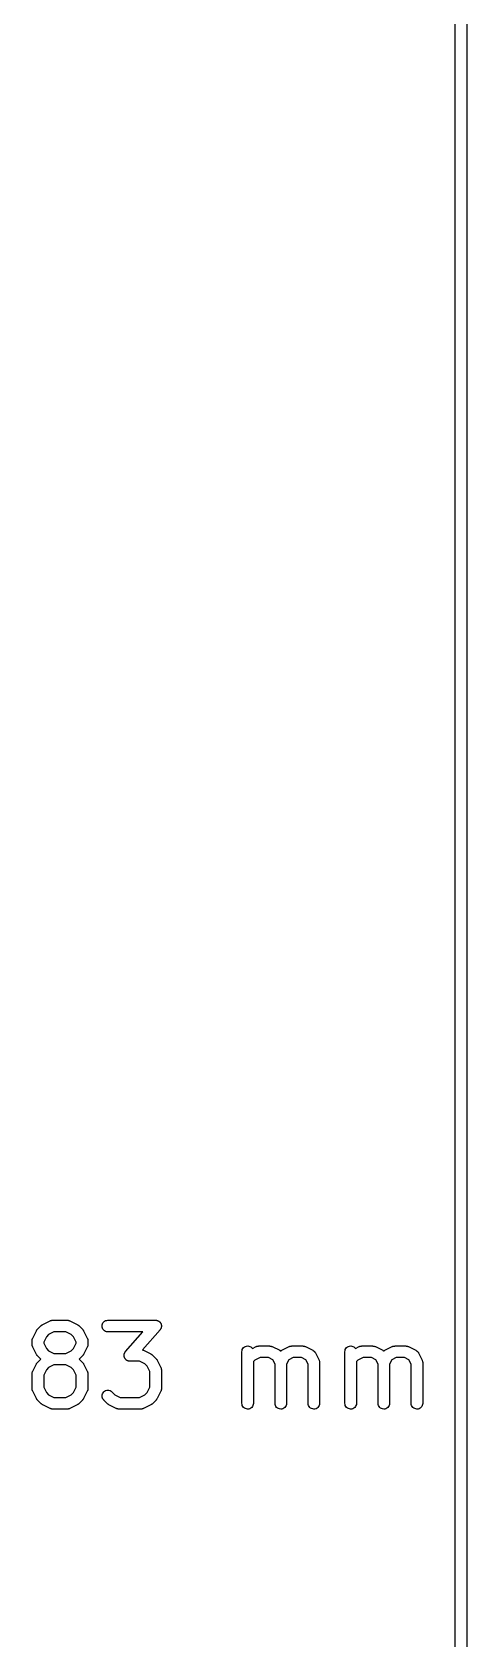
# Model space of a CAD drawing. Extents: x 85 to 210, y -119 to -36.
# Drawn here: x 204.45 to 210.07, y -77.5 to -56.71 of the extents above; entities that cross this region are included whole.
import ezdxf

# ---------------------------------------------------------------- set-up
doc = ezdxf.new("R2010")
doc.units = 0
doc.layers.add('BLACK', color=7, linetype='CONTINUOUS')

msp = doc.modelspace()

# ---------------------------------------------------------------- linework, layer by layer
at = {"layer": 'BLACK', "linetype": 'CONTINUOUS'}
for p, q in [((209.925, -118.925), (209.925, -36.075)), ((210.075, -36.0037), (210.075, -118.996)), ((204.691, -73.3816), (204.695, -73.3798)), ((204.695, -73.3798), (204.698, -73.3794)), ((204.698, -73.3794), (204.7, -73.3788)), ((204.7, -73.3788), (204.705, -73.3783)), ((204.705, -73.3783), (204.71, -73.3775)), ((204.71, -73.3775), (204.712, -73.3776)), ((204.712, -73.3776), (204.714, -73.3774)), ((204.714, -73.3774), (204.905, -73.3774)), ((204.905, -73.3774), (204.906, -73.3774)), ((204.906, -73.3774), (204.908, -73.3776)), ((204.908, -73.3776), (204.91, -73.3776)), ((204.91, -73.3776), (204.915, -73.3784)), ((204.915, -73.3784), (204.92, -73.379)), ((204.92, -73.379), (204.922, -73.3797)), ((204.922, -73.3797), (204.925, -73.3801)), ((204.925, -73.3801), (204.929, -73.3819)), ((205.4, -73.383), (205.414, -73.3788)), ((205.414, -73.3788), (205.429, -73.3774)), ((205.429, -73.3774), (206.048, -73.3774)), ((206.048, -73.3774), (206.049, -73.3774)), ((206.049, -73.3774), (206.053, -73.3779)), ((206.053, -73.3779), (206.058, -73.3781)), ((206.058, -73.3781), (206.061, -73.3787)), ((206.061, -73.3787), (206.063, -73.379)), ((206.063, -73.379), (206.068, -73.3804)), ((204.457, -73.6093), (204.504, -73.5141)), ((204.504, -73.5141), (204.505, -73.5131)), ((204.505, -73.5131), (204.507, -73.5096)), ((204.507, -73.5096), (204.509, -73.5059)), ((204.509, -73.5059), (204.511, -73.5035)), ((204.511, -73.5035), (204.513, -73.5009)), ((204.513, -73.5009), (204.516, -73.4978)), ((204.516, -73.4978), (204.518, -73.4946)), ((204.518, -73.4946), (204.566, -73.447)), ((204.566, -73.447), (204.567, -73.4462)), ((204.567, -73.4462), (204.57, -73.4436)), ((204.57, -73.4436), (204.573, -73.4407)), ((204.573, -73.4407), (204.576, -73.439)), ((204.576, -73.439), (204.578, -73.4371)), ((204.578, -73.4371), (204.582, -73.4352)), ((204.582, -73.4352), (204.586, -73.4329)), ((204.586, -73.4329), (204.681, -73.3853)), ((204.663, -73.5616), (204.633, -73.592)), ((204.732, -73.5274), (204.663, -73.5616)), ((204.681, -73.3853), (204.682, -73.3848)), ((204.682, -73.3848), (204.684, -73.3841)), ((204.684, -73.3841), (204.686, -73.383)), ((204.686, -73.383), (204.691, -73.3816)), ((204.887, -73.5274), (204.732, -73.5274)), ((204.956, -73.5616), (204.887, -73.5274)), ((204.929, -73.3819), (204.934, -73.3834)), ((204.934, -73.3834), (204.936, -73.3845)), ((204.936, -73.3845), (204.938, -73.3853)), ((204.938, -73.3853), (205.034, -73.4329)), ((204.986, -73.592), (204.956, -73.5616)), ((205.034, -73.4329), (205.034, -73.4334)), ((205.034, -73.4334), (205.038, -73.4357)), ((205.038, -73.4357), (205.042, -73.4377)), ((205.042, -73.4377), (205.044, -73.4397)), ((205.044, -73.4397), (205.047, -73.4414)), ((205.047, -73.4414), (205.05, -73.4443)), ((205.05, -73.4443), (205.053, -73.447)), ((205.053, -73.447), (205.101, -73.4946)), ((205.101, -73.4946), (205.101, -73.4953)), ((205.101, -73.4953), (205.104, -73.4986)), ((205.104, -73.4986), (205.107, -73.5017)), ((205.107, -73.5017), (205.109, -73.5043)), ((205.109, -73.5043), (205.111, -73.5068)), ((205.111, -73.5068), (205.112, -73.5105)), ((205.112, -73.5105), (205.115, -73.5141)), ((205.115, -73.5141), (205.162, -73.6093)), ((205.354, -73.4519), (205.355, -73.4373)), ((205.355, -73.4664), (205.354, -73.4519)), ((205.355, -73.4373), (205.359, -73.4233)), ((205.359, -73.4805), (205.355, -73.4664)), ((205.359, -73.4233), (205.366, -73.4104)), ((205.366, -73.4934), (205.359, -73.4805)), ((205.366, -73.4104), (205.376, -73.3992)), ((205.375, -73.5049), (205.366, -73.4934)), ((205.386, -73.5143), (205.375, -73.5049)), ((205.376, -73.3992), (205.387, -73.3899)), ((205.399, -73.5213), (205.386, -73.5143)), ((205.387, -73.3899), (205.4, -73.383)), ((205.413, -73.5257), (205.399, -73.5213)), ((205.428, -73.5274), (205.413, -73.5257)), ((205.429, -73.5274), (205.428, -73.5274)), ((205.882, -73.5274), (205.429, -73.5274)), ((205.658, -73.7839), (205.882, -73.5274)), ((206.104, -73.5018), (205.877, -73.7611)), ((206.068, -73.3804), (206.072, -73.3815)), ((206.072, -73.3815), (206.075, -73.3826)), ((206.075, -73.3826), (206.077, -73.3834)), ((206.077, -73.3834), (206.081, -73.3857)), ((206.081, -73.3857), (206.086, -73.3877)), ((206.086, -73.3877), (206.088, -73.3892)), ((206.088, -73.3892), (206.09, -73.3905)), ((206.09, -73.3905), (206.094, -73.3935)), ((206.094, -73.3935), (206.097, -73.3963)), ((206.097, -73.3963), (206.099, -73.3982)), ((206.099, -73.3982), (206.101, -73.3999)), ((206.101, -73.3999), (206.104, -73.4036)), ((206.104, -73.4036), (206.107, -73.407)), ((206.107, -73.4979), (206.104, -73.5018)), ((206.107, -73.407), (206.109, -73.4093)), ((206.11, -73.4943), (206.107, -73.4979)), ((206.109, -73.4093), (206.11, -73.4113)), ((206.11, -73.4113), (206.113, -73.4155)), ((206.111, -73.492), (206.11, -73.4943)), ((206.113, -73.4899), (206.111, -73.492)), ((206.113, -73.4155), (206.115, -73.4195)), ((206.115, -73.4856), (206.113, -73.4899)), ((206.115, -73.4195), (206.116, -73.422)), ((206.117, -73.4814), (206.115, -73.4856)), ((206.116, -73.422), (206.117, -73.4243)), ((206.117, -73.4243), (206.118, -73.4288)), ((206.118, -73.4789), (206.117, -73.4814)), ((206.118, -73.4288), (206.12, -73.4332)), ((206.119, -73.4765), (206.118, -73.4789)), ((206.12, -73.472), (206.119, -73.4765)), ((206.12, -73.4332), (206.121, -73.4358)), ((206.121, -73.4675), (206.12, -73.472)), ((206.121, -73.4358), (206.121, -73.4383)), ((206.121, -73.4383), (206.122, -73.443)), ((206.122, -73.4623), (206.121, -73.4648)), ((206.121, -73.4648), (206.121, -73.4675)), ((206.122, -73.443), (206.122, -73.4477)), ((206.122, -73.4477), (206.122, -73.4503)), ((206.122, -73.4503), (206.123, -73.4529)), ((206.123, -73.4529), (206.122, -73.4576)), ((206.122, -73.4576), (206.122, -73.4623)), ((204.449, -73.6374), (204.45, -73.6324)), ((204.449, -73.6396), (204.449, -73.6374)), ((204.449, -73.6418), (204.449, -73.6396)), ((204.449, -73.6429), (204.449, -73.6418)), ((204.449, -73.6905), (204.449, -73.6429)), ((204.449, -73.6927), (204.449, -73.6905)), ((204.449, -73.6949), (204.449, -73.6927)), ((204.45, -73.6999), (204.449, -73.6949)), ((204.45, -73.6273), (204.451, -73.6252)), ((204.45, -73.6324), (204.45, -73.6273)), ((204.45, -73.705), (204.45, -73.6999)), ((204.451, -73.7072), (204.45, -73.705)), ((204.451, -73.623), (204.453, -73.6182)), ((204.451, -73.6252), (204.451, -73.623)), ((204.451, -73.7093), (204.451, -73.7072)), ((204.453, -73.7141), (204.451, -73.7093)), ((204.453, -73.6182), (204.455, -73.6133)), ((204.454, -73.7191), (204.453, -73.7141)), ((204.456, -73.721), (204.454, -73.7191)), ((204.455, -73.6133), (204.456, -73.6114)), ((204.456, -73.6114), (204.457, -73.6093)), ((204.456, -73.7231), (204.456, -73.721)), ((204.457, -73.724), (204.456, -73.7231)), ((204.504, -73.8193), (204.457, -73.724)), ((204.633, -73.592), (204.599, -73.6606)), ((204.599, -73.6606), (204.599, -73.6728)), ((204.599, -73.6728), (204.633, -73.7413)), ((204.633, -73.7413), (204.663, -73.7717)), ((204.663, -73.7717), (204.732, -73.806)), ((204.887, -73.806), (204.956, -73.7717)), ((204.956, -73.7717), (204.986, -73.7413)), ((205.02, -73.6606), (204.986, -73.592)), ((204.986, -73.7413), (205.02, -73.6728)), ((205.02, -73.6728), (205.02, -73.6606)), ((205.162, -73.724), (205.115, -73.8193)), ((205.162, -73.6093), (205.163, -73.6103)), ((205.163, -73.722), (205.162, -73.724)), ((205.163, -73.6103), (205.164, -73.6123)), ((205.164, -73.72), (205.163, -73.722)), ((205.164, -73.6123), (205.165, -73.6143)), ((205.166, -73.7151), (205.164, -73.72)), ((205.165, -73.6143), (205.166, -73.6192)), ((205.166, -73.6192), (205.168, -73.624)), ((205.168, -73.7103), (205.166, -73.7151)), ((205.168, -73.624), (205.168, -73.6262)), ((205.168, -73.6262), (205.169, -73.6283)), ((205.169, -73.7061), (205.168, -73.7082)), ((205.168, -73.7082), (205.168, -73.7103)), ((205.169, -73.6283), (205.169, -73.6334)), ((205.169, -73.6334), (205.17, -73.6385)), ((205.17, -73.6959), (205.169, -73.701)), ((205.169, -73.701), (205.169, -73.7061)), ((205.17, -73.6385), (205.17, -73.6407)), ((205.17, -73.6407), (205.17, -73.6429)), ((205.17, -73.6429), (205.17, -73.6905)), ((205.17, -73.6905), (205.17, -73.6915)), ((205.17, -73.6915), (205.17, -73.6937)), ((205.17, -73.6937), (205.17, -73.6959)), ((205.647, -73.8001), (205.649, -73.7958)), ((205.649, -73.7958), (205.651, -73.7937)), ((205.651, -73.7937), (205.652, -73.7914)), ((205.652, -73.7914), (205.655, -73.7878)), ((205.655, -73.7878), (205.658, -73.7839)), ((205.877, -73.7611), (205.882, -73.7629)), ((205.882, -73.7629), (205.887, -73.7644)), ((205.887, -73.7644), (205.889, -73.7655)), ((205.889, -73.7655), (205.891, -73.7663)), ((205.891, -73.7663), (205.986, -73.8139)), ((207.163, -73.7847), (207.165, -73.7701)), ((207.163, -73.7857), (207.163, -73.7847)), ((207.163, -74.4524), (207.163, -73.7857)), ((207.165, -73.7701), (207.169, -73.7562)), ((207.169, -73.7562), (207.176, -73.7433)), ((207.176, -73.7433), (207.186, -73.7321)), ((207.186, -73.7321), (207.197, -73.723)), ((207.197, -73.723), (207.21, -73.7162)), ((207.21, -73.7162), (207.224, -73.712)), ((207.224, -73.712), (207.239, -73.7107)), ((207.239, -73.7107), (207.253, -73.7122)), ((207.253, -73.7122), (207.267, -73.7166)), ((207.267, -73.7166), (207.28, -73.7235)), ((207.28, -73.7235), (207.291, -73.7329)), ((207.291, -73.7329), (207.299, -73.7427)), ((207.299, -73.7427), (207.347, -73.7186)), ((207.347, -73.7186), (207.348, -73.7182)), ((207.348, -73.7182), (207.35, -73.7174)), ((207.35, -73.7174), (207.352, -73.7164)), ((207.352, -73.7164), (207.357, -73.7149)), ((207.357, -73.7149), (207.362, -73.7131)), ((207.362, -73.7131), (207.364, -73.7128)), ((207.364, -73.7128), (207.366, -73.7121)), ((207.366, -73.7121), (207.371, -73.7116)), ((207.371, -73.7116), (207.377, -73.7108)), ((207.377, -73.7108), (207.379, -73.7109)), ((207.379, -73.7109), (207.381, -73.7107)), ((207.381, -73.7107), (207.524, -73.7107)), ((207.524, -73.7107), (207.525, -73.7107)), ((207.525, -73.7107), (207.527, -73.711)), ((207.527, -73.711), (207.529, -73.7109)), ((207.529, -73.7109), (207.534, -73.7118)), ((207.534, -73.7118), (207.539, -73.7124)), ((207.539, -73.7124), (207.542, -73.713)), ((207.542, -73.713), (207.544, -73.7134)), ((207.544, -73.7134), (207.548, -73.7152)), ((207.548, -73.7152), (207.553, -73.7168)), ((207.553, -73.7168), (207.555, -73.7178)), ((207.555, -73.7178), (207.557, -73.7186)), ((207.557, -73.7186), (207.653, -73.7663)), ((207.653, -73.7663), (207.654, -73.7667)), ((207.654, -73.7667), (207.655, -73.7676)), ((207.655, -73.7676), (207.656, -73.7683)), ((207.656, -73.7683), (207.661, -73.7716)), ((207.661, -73.7716), (207.666, -73.7747)), ((207.666, -73.7747), (207.667, -73.7755)), ((207.667, -73.7752), (207.668, -73.774)), ((207.667, -73.7755), (207.667, -73.7752)), ((207.668, -73.774), (207.673, -73.771)), ((207.673, -73.771), (207.678, -73.7678)), ((207.678, -73.7678), (207.679, -73.7671)), ((207.679, -73.7671), (207.681, -73.7663)), ((207.681, -73.7663), (207.776, -73.7186)), ((207.776, -73.7186), (207.777, -73.7182)), ((207.777, -73.7182), (207.779, -73.7174)), ((207.779, -73.7174), (207.781, -73.7164)), ((207.781, -73.7164), (207.786, -73.7149)), ((207.786, -73.7149), (207.791, -73.7131)), ((207.791, -73.7131), (207.793, -73.7128)), ((207.793, -73.7128), (207.795, -73.7121)), ((207.795, -73.7121), (207.8, -73.7116)), ((207.8, -73.7116), (207.805, -73.7108)), ((207.805, -73.7108), (207.807, -73.7109)), ((207.807, -73.7109), (207.81, -73.7107)), ((207.81, -73.7107), (207.952, -73.7107)), ((207.952, -73.7107), (207.953, -73.7107)), ((207.953, -73.7107), (207.956, -73.711)), ((207.956, -73.711), (207.958, -73.7109)), ((207.958, -73.7109), (207.963, -73.7118)), ((207.963, -73.7118), (207.968, -73.7124)), ((207.968, -73.7124), (207.97, -73.713)), ((207.97, -73.713), (207.972, -73.7134)), ((207.972, -73.7134), (207.977, -73.7152)), ((207.977, -73.7152), (207.982, -73.7168)), ((207.982, -73.7168), (207.984, -73.7178)), ((207.984, -73.7178), (207.986, -73.7186)), ((207.986, -73.7186), (208.081, -73.7663)), ((208.081, -73.7663), (208.082, -73.7667)), ((208.082, -73.7667), (208.083, -73.7676)), ((208.083, -73.7676), (208.085, -73.7683)), ((208.085, -73.7683), (208.09, -73.7716)), ((208.09, -73.7716), (208.094, -73.7747)), ((208.094, -73.7747), (208.096, -73.7758)), ((208.096, -73.7758), (208.097, -73.7768)), ((208.097, -73.7768), (208.101, -73.7809)), ((208.101, -73.7809), (208.105, -73.7849)), ((208.105, -73.7849), (208.106, -73.7862)), ((208.106, -73.7862), (208.107, -73.7874)), ((208.107, -73.7874), (208.11, -73.7922)), ((208.11, -73.7922), (208.113, -73.7969)), ((208.496, -73.7847), (208.498, -73.7701)), ((208.496, -73.7857), (208.496, -73.7847)), ((208.496, -74.4524), (208.496, -73.7857)), ((208.498, -73.7701), (208.502, -73.7562)), ((208.502, -73.7562), (208.51, -73.7433)), ((208.51, -73.7433), (208.519, -73.7321)), ((208.519, -73.7321), (208.53, -73.723)), ((208.53, -73.723), (208.543, -73.7162)), ((208.543, -73.7162), (208.557, -73.712)), ((208.557, -73.712), (208.572, -73.7107)), ((208.572, -73.7107), (208.587, -73.7122)), ((208.587, -73.7122), (208.6, -73.7166)), ((208.6, -73.7166), (208.613, -73.7235)), ((208.613, -73.7235), (208.625, -73.7329)), ((208.625, -73.7329), (208.633, -73.7427)), ((208.633, -73.7427), (208.681, -73.7186)), ((208.681, -73.7186), (208.682, -73.7182)), ((208.682, -73.7182), (208.684, -73.7174)), ((208.684, -73.7174), (208.686, -73.7164)), ((208.686, -73.7164), (208.691, -73.7149)), ((208.691, -73.7149), (208.695, -73.7131)), ((208.695, -73.7131), (208.698, -73.7128)), ((208.698, -73.7128), (208.7, -73.7121)), ((208.7, -73.7121), (208.705, -73.7116)), ((208.705, -73.7116), (208.71, -73.7108)), ((208.71, -73.7108), (208.712, -73.7109)), ((208.712, -73.7109), (208.714, -73.7107)), ((208.714, -73.7107), (208.857, -73.7107)), ((208.857, -73.7107), (208.858, -73.7107)), ((208.858, -73.7107), (208.86, -73.711)), ((208.86, -73.711), (208.863, -73.7109)), ((208.863, -73.7109), (208.868, -73.7118)), ((208.868, -73.7118), (208.873, -73.7124)), ((208.873, -73.7124), (208.875, -73.713)), ((208.875, -73.713), (208.877, -73.7134)), ((208.877, -73.7134), (208.882, -73.7152)), ((208.882, -73.7152), (208.887, -73.7168)), ((208.887, -73.7168), (208.889, -73.7178)), ((208.889, -73.7178), (208.891, -73.7186)), ((208.891, -73.7186), (208.986, -73.7663)), ((208.986, -73.7663), (208.987, -73.7667)), ((208.987, -73.7667), (208.988, -73.7676)), ((208.988, -73.7676), (208.99, -73.7683)), ((208.99, -73.7683), (208.994, -73.7716)), ((208.994, -73.7716), (208.999, -73.7747)), ((208.999, -73.7747), (209, -73.7755)), ((209, -73.7755), (209.001, -73.7752)), ((209.001, -73.7752), (209.002, -73.774)), ((209.002, -73.774), (209.007, -73.771)), ((209.007, -73.771), (209.011, -73.7678)), ((209.011, -73.7678), (209.013, -73.7671)), ((209.013, -73.7671), (209.014, -73.7663)), ((209.014, -73.7663), (209.109, -73.7186)), ((209.109, -73.7186), (209.11, -73.7182)), ((209.11, -73.7182), (209.112, -73.7174)), ((209.112, -73.7174), (209.114, -73.7164)), ((209.114, -73.7164), (209.119, -73.7149)), ((209.119, -73.7149), (209.124, -73.7131)), ((209.124, -73.7131), (209.126, -73.7128)), ((209.126, -73.7128), (209.128, -73.7121)), ((209.128, -73.7121), (209.133, -73.7116)), ((209.133, -73.7116), (209.138, -73.7108)), ((209.138, -73.7108), (209.141, -73.7109)), ((209.141, -73.7109), (209.143, -73.7107)), ((209.143, -73.7107), (209.286, -73.7107)), ((209.286, -73.7107), (209.287, -73.7107)), ((209.287, -73.7107), (209.289, -73.711)), ((209.289, -73.711), (209.291, -73.7109)), ((209.291, -73.7109), (209.296, -73.7118)), ((209.296, -73.7118), (209.301, -73.7124)), ((209.301, -73.7124), (209.303, -73.713)), ((209.303, -73.713), (209.306, -73.7134)), ((209.306, -73.7134), (209.31, -73.7152)), ((209.31, -73.7152), (209.315, -73.7168)), ((209.315, -73.7168), (209.317, -73.7178)), ((209.317, -73.7178), (209.319, -73.7186)), ((209.319, -73.7186), (209.414, -73.7663)), ((209.414, -73.7663), (209.415, -73.7667)), ((209.415, -73.7667), (209.417, -73.7676)), ((209.417, -73.7676), (209.418, -73.7683)), ((209.418, -73.7683), (209.423, -73.7716)), ((209.423, -73.7716), (209.428, -73.7747)), ((209.428, -73.7747), (209.429, -73.7758)), ((209.429, -73.7758), (209.43, -73.7768)), ((209.43, -73.7768), (209.434, -73.7809)), ((209.434, -73.7809), (209.438, -73.7849)), ((209.438, -73.7849), (209.439, -73.7862)), ((209.439, -73.7862), (209.44, -73.7874)), ((209.44, -73.7874), (209.443, -73.7922)), ((209.443, -73.7922), (209.447, -73.7969)), ((204.457, -74.0379), (204.504, -73.9426)), ((204.507, -73.8228), (204.504, -73.8193)), ((204.504, -73.9426), (204.505, -73.9417)), ((204.505, -73.9417), (204.507, -73.9382)), ((204.509, -73.8266), (204.507, -73.8228)), ((204.507, -73.9382), (204.509, -73.9345)), ((204.51, -73.829), (204.509, -73.8266)), ((204.509, -73.9345), (204.511, -73.9321)), ((204.512, -73.8316), (204.51, -73.829)), ((204.511, -73.9321), (204.513, -73.9294)), ((204.515, -73.8347), (204.512, -73.8316)), ((204.513, -73.9294), (204.516, -73.9264)), ((204.518, -73.838), (204.515, -73.8347)), ((204.516, -73.9264), (204.518, -73.9232)), ((204.518, -73.8387), (204.518, -73.838)), ((204.561, -73.881), (204.518, -73.8387)), ((204.518, -73.9232), (204.561, -73.881)), ((204.663, -73.9902), (204.633, -74.0206)), ((204.732, -73.956), (204.663, -73.9902)), ((204.732, -73.806), (204.887, -73.806)), ((204.887, -73.956), (204.732, -73.956)), ((204.956, -73.9902), (204.887, -73.956)), ((204.986, -74.0206), (204.956, -73.9902)), ((205.101, -73.8387), (205.058, -73.881)), ((205.058, -73.881), (205.101, -73.9232)), ((205.103, -73.8355), (205.101, -73.8387)), ((205.101, -73.9232), (205.101, -73.9239)), ((205.101, -73.9239), (205.104, -73.9272)), ((205.106, -73.8325), (205.103, -73.8355)), ((205.104, -73.9272), (205.107, -73.9303)), ((205.108, -73.8298), (205.106, -73.8325)), ((205.107, -73.9303), (205.109, -73.9329)), ((205.11, -73.8274), (205.108, -73.8298)), ((205.109, -73.9329), (205.111, -73.9353)), ((205.112, -73.8237), (205.11, -73.8274)), ((205.111, -73.9353), (205.112, -73.9391)), ((205.114, -73.8202), (205.112, -73.8237)), ((205.112, -73.9391), (205.115, -73.9426)), ((205.115, -73.8193), (205.114, -73.8202)), ((205.115, -73.9426), (205.162, -74.0379)), ((205.639, -73.8328), (205.64, -73.8281)), ((205.64, -73.8354), (205.639, -73.8328)), ((205.639, -73.8381), (205.64, -73.8354)), ((205.64, -73.8427), (205.639, -73.8381)), ((205.64, -73.8234), (205.641, -73.8209)), ((205.64, -73.8281), (205.64, -73.8234)), ((205.641, -73.8474), (205.64, -73.8427)), ((205.641, -73.8183), (205.642, -73.8138)), ((205.641, -73.8209), (205.641, -73.8183)), ((205.641, -73.8499), (205.641, -73.8474)), ((205.642, -73.8525), (205.641, -73.8499)), ((205.642, -73.8138), (205.643, -73.8092)), ((205.643, -73.8569), (205.642, -73.8525)), ((205.643, -73.8092), (205.644, -73.8068)), ((205.645, -73.8614), (205.643, -73.8569)), ((205.644, -73.8068), (205.645, -73.8043)), ((205.645, -73.8043), (205.647, -73.8001)), ((205.646, -73.8638), (205.645, -73.8614)), ((205.647, -73.8662), (205.646, -73.8638)), ((205.649, -73.8702), (205.647, -73.8662)), ((205.652, -73.8744), (205.649, -73.8702)), ((205.653, -73.8764), (205.652, -73.8744)), ((205.655, -73.8787), (205.653, -73.8764)), ((205.658, -73.8821), (205.655, -73.8787)), ((205.661, -73.8858), (205.658, -73.8821)), ((205.663, -73.8875), (205.661, -73.8858)), ((205.665, -73.8894), (205.663, -73.8875)), ((205.668, -73.8922), (205.665, -73.8894)), ((205.672, -73.8952), (205.668, -73.8922)), ((205.674, -73.8965), (205.672, -73.8952)), ((205.676, -73.898), (205.674, -73.8965)), ((205.681, -73.9), (205.676, -73.898)), ((205.685, -73.9023), (205.681, -73.9)), ((205.687, -73.9031), (205.685, -73.9023)), ((205.69, -73.9042), (205.687, -73.9031)), ((205.694, -73.9053), (205.69, -73.9042)), ((205.699, -73.9067), (205.694, -73.9053)), ((205.701, -73.907), (205.699, -73.9067)), ((205.704, -73.9076), (205.701, -73.907)), ((205.709, -73.9078), (205.704, -73.9076)), ((205.713, -73.9083), (205.709, -73.9078)), ((205.714, -73.9083), (205.713, -73.9083)), ((205.839, -73.9083), (205.714, -73.9083)), ((205.908, -73.9426), (205.839, -73.9083)), ((205.938, -73.973), (205.908, -73.9426)), ((205.973, -74.0415), (205.938, -73.973)), ((205.986, -73.8139), (205.987, -73.8143)), ((205.987, -73.8143), (205.99, -73.8166)), ((205.99, -73.8166), (205.994, -73.8186)), ((205.994, -73.8186), (205.997, -73.8206)), ((205.997, -73.8206), (205.999, -73.8223)), ((205.999, -73.8223), (206.002, -73.8252)), ((206.002, -73.8252), (206.005, -73.8279)), ((206.005, -73.8279), (206.053, -73.8755)), ((206.053, -73.8755), (206.054, -73.8763)), ((206.054, -73.8763), (206.056, -73.8796)), ((206.056, -73.8796), (206.059, -73.8826)), ((206.059, -73.8826), (206.061, -73.8853)), ((206.061, -73.8853), (206.063, -73.8877)), ((206.063, -73.8877), (206.065, -73.8915)), ((206.065, -73.8915), (206.067, -73.895)), ((206.067, -73.895), (206.115, -73.9903)), ((206.115, -73.9903), (206.115, -73.9912)), ((206.115, -73.9912), (206.116, -73.9933)), ((206.116, -73.9933), (206.117, -73.9952)), ((206.117, -73.9952), (206.118, -74.0001)), ((206.118, -74.0001), (206.12, -74.0049)), ((207.33, -73.895), (207.313, -73.912)), ((207.313, -73.912), (207.313, -74.4524)), ((207.399, -73.8607), (207.33, -73.895)), ((207.506, -73.8607), (207.399, -73.8607)), ((207.563, -73.8892), (207.506, -73.8607)), ((207.592, -73.9463), (207.563, -73.8892)), ((207.592, -74.4524), (207.592, -73.9463)), ((207.77, -73.8892), (207.742, -73.9463)), ((207.742, -73.9463), (207.742, -74.4524)), ((207.827, -73.8607), (207.77, -73.8892)), ((207.935, -73.8607), (207.827, -73.8607)), ((207.992, -73.8892), (207.935, -73.8607)), ((208.02, -73.9463), (207.992, -73.8892)), ((208.02, -74.4524), (208.02, -73.9463)), ((208.113, -73.7969), (208.114, -73.7984)), ((208.114, -73.7984), (208.115, -73.7998)), ((208.115, -73.7998), (208.162, -73.895)), ((208.162, -73.895), (208.163, -73.896)), ((208.163, -73.896), (208.164, -73.898)), ((208.164, -73.898), (208.165, -73.9)), ((208.165, -73.9), (208.166, -73.9049)), ((208.166, -73.9049), (208.168, -73.9097)), ((208.168, -73.9097), (208.168, -73.9119)), ((208.168, -73.9119), (208.169, -73.914)), ((208.169, -73.914), (208.169, -73.9191)), ((208.169, -73.9191), (208.17, -73.9242)), ((208.17, -73.9242), (208.17, -73.9264)), ((208.17, -73.9264), (208.17, -73.9286)), ((208.17, -73.9286), (208.17, -74.4524)), ((208.663, -73.895), (208.646, -73.912)), ((208.646, -73.912), (208.646, -74.4524)), ((208.732, -73.8607), (208.663, -73.895)), ((208.839, -73.8607), (208.732, -73.8607)), ((208.896, -73.8892), (208.839, -73.8607)), ((208.925, -73.9463), (208.896, -73.8892)), ((208.925, -74.4524), (208.925, -73.9463)), ((209.104, -73.8892), (209.075, -73.9463)), ((209.075, -73.9463), (209.075, -74.4524)), ((209.161, -73.8607), (209.104, -73.8892)), ((209.268, -73.8607), (209.161, -73.8607)), ((209.325, -73.8892), (209.268, -73.8607)), ((209.354, -73.9463), (209.325, -73.8892)), ((209.354, -74.4524), (209.354, -73.9463)), ((209.447, -73.7969), (209.447, -73.7984)), ((209.447, -73.7984), (209.448, -73.7998)), ((209.448, -73.7998), (209.496, -73.895)), ((209.496, -73.895), (209.496, -73.896)), ((209.496, -73.896), (209.497, -73.898)), ((209.497, -73.898), (209.498, -73.9)), ((209.498, -73.9), (209.499, -73.9049)), ((209.499, -73.9049), (209.501, -73.9097)), ((209.501, -73.9097), (209.502, -73.9119)), ((209.502, -73.9119), (209.502, -73.914)), ((209.502, -73.914), (209.503, -73.9191)), ((209.503, -73.9191), (209.503, -73.9242)), ((209.503, -73.9242), (209.503, -73.9264)), ((209.503, -73.9264), (209.504, -73.9286)), ((209.504, -73.9286), (209.504, -74.4524)), ((204.449, -74.066), (204.45, -74.0609)), ((204.449, -74.0682), (204.449, -74.066)), ((204.449, -74.0704), (204.449, -74.0682)), ((204.449, -74.0714), (204.449, -74.0704)), ((204.449, -74.2619), (204.449, -74.0714)), ((204.45, -74.0558), (204.451, -74.0537)), ((204.45, -74.0609), (204.45, -74.0558)), ((204.451, -74.0516), (204.453, -74.0468)), ((204.451, -74.0537), (204.451, -74.0516)), ((204.453, -74.0468), (204.455, -74.0419)), ((204.455, -74.0419), (204.456, -74.0399)), ((204.456, -74.0399), (204.457, -74.0379)), ((204.633, -74.0206), (204.599, -74.0891)), ((204.599, -74.0891), (204.599, -74.2442)), ((205.02, -74.0891), (204.986, -74.0206)), ((205.02, -74.2442), (205.02, -74.0891)), ((205.162, -74.0379), (205.163, -74.0388)), ((205.163, -74.0388), (205.164, -74.0409)), ((205.164, -74.0409), (205.165, -74.0428)), ((205.165, -74.0428), (205.166, -74.0478)), ((205.166, -74.0478), (205.168, -74.0526)), ((205.168, -74.0526), (205.168, -74.0547)), ((205.168, -74.0547), (205.169, -74.0569)), ((205.169, -74.0569), (205.169, -74.062)), ((205.169, -74.062), (205.17, -74.067)), ((205.17, -74.067), (205.17, -74.0692)), ((205.17, -74.0692), (205.17, -74.0714)), ((205.17, -74.0714), (205.17, -74.2619)), ((205.973, -74.2442), (205.973, -74.0415)), ((206.12, -74.0049), (206.121, -74.0071)), ((206.121, -74.0071), (206.121, -74.0092)), ((206.121, -74.0092), (206.122, -74.0143)), ((206.122, -74.0143), (206.122, -74.0194)), ((206.122, -74.0194), (206.122, -74.0216)), ((206.122, -74.0216), (206.123, -74.0238)), ((206.123, -74.0238), (206.123, -74.2619)), ((204.449, -74.2641), (204.449, -74.2619)), ((204.449, -74.2663), (204.449, -74.2641)), ((204.45, -74.2714), (204.449, -74.2663)), ((204.45, -74.2765), (204.45, -74.2714)), ((204.451, -74.2786), (204.45, -74.2765)), ((204.451, -74.2808), (204.451, -74.2786)), ((204.453, -74.2856), (204.451, -74.2808)), ((204.454, -74.2905), (204.453, -74.2856)), ((204.456, -74.2924), (204.454, -74.2905)), ((204.456, -74.2945), (204.456, -74.2924)), ((204.457, -74.2954), (204.456, -74.2945)), ((204.504, -74.3907), (204.457, -74.2954)), ((204.507, -74.3943), (204.504, -74.3907)), ((204.509, -74.398), (204.507, -74.3943)), ((204.51, -74.4004), (204.509, -74.398)), ((204.512, -74.4031), (204.51, -74.4004)), ((204.515, -74.4061), (204.512, -74.4031)), ((204.518, -74.4094), (204.515, -74.4061)), ((204.518, -74.4102), (204.518, -74.4094)), ((204.566, -74.4578), (204.518, -74.4102)), ((204.599, -74.2442), (204.633, -74.3127)), ((204.633, -74.3127), (204.663, -74.3431)), ((204.663, -74.3431), (204.732, -74.3774)), ((204.732, -74.3774), (204.887, -74.3774)), ((204.887, -74.3774), (204.956, -74.3431)), ((204.956, -74.3431), (204.986, -74.3127)), ((204.986, -74.3127), (205.02, -74.2442)), ((205.101, -74.4102), (205.053, -74.4578)), ((205.103, -74.4069), (205.101, -74.4102)), ((205.106, -74.4039), (205.103, -74.4069)), ((205.108, -74.4013), (205.106, -74.4039)), ((205.11, -74.3989), (205.108, -74.4013)), ((205.112, -74.3952), (205.11, -74.3989)), ((205.114, -74.3916), (205.112, -74.3952)), ((205.115, -74.3907), (205.114, -74.3916)), ((205.162, -74.2954), (205.115, -74.3907)), ((205.163, -74.2934), (205.162, -74.2954)), ((205.164, -74.2914), (205.163, -74.2934)), ((205.166, -74.2866), (205.164, -74.2914)), ((205.168, -74.2818), (205.166, -74.2866)), ((205.169, -74.2775), (205.168, -74.2796)), ((205.168, -74.2796), (205.168, -74.2818)), ((205.17, -74.2674), (205.169, -74.2724)), ((205.169, -74.2724), (205.169, -74.2775)), ((205.17, -74.2619), (205.17, -74.263)), ((205.17, -74.263), (205.17, -74.2651)), ((205.17, -74.2651), (205.17, -74.2674)), ((205.354, -74.3564), (205.355, -74.3418)), ((205.355, -74.3709), (205.354, -74.3564)), ((205.355, -74.3418), (205.36, -74.3278)), ((205.359, -74.385), (205.355, -74.3709)), ((205.366, -74.398), (205.359, -74.385)), ((205.36, -74.3278), (205.367, -74.315)), ((205.375, -74.4094), (205.366, -74.398)), ((205.367, -74.315), (205.376, -74.3037)), ((205.376, -74.4102), (205.375, -74.4094)), ((205.376, -74.3037), (205.387, -74.2945)), ((205.423, -74.4578), (205.376, -74.4102)), ((205.387, -74.2945), (205.4, -74.2877)), ((205.4, -74.2877), (205.414, -74.2835)), ((205.414, -74.2835), (205.429, -74.2821)), ((205.429, -74.2821), (205.443, -74.2836)), ((205.443, -74.2836), (205.457, -74.2879)), ((205.457, -74.2879), (205.47, -74.2948)), ((205.47, -74.2948), (205.482, -74.3041)), ((205.482, -74.3041), (205.521, -74.3431)), ((205.521, -74.3431), (205.589, -74.3774)), ((205.589, -74.3774), (205.839, -74.3774)), ((205.839, -74.3774), (205.908, -74.3431)), ((205.908, -74.3431), (205.938, -74.3127)), ((205.938, -74.3127), (205.973, -74.2442)), ((206.053, -74.4102), (206.005, -74.4578)), ((206.056, -74.4069), (206.053, -74.4102)), ((206.059, -74.4039), (206.056, -74.4069)), ((206.06, -74.4013), (206.059, -74.4039)), ((206.062, -74.3989), (206.06, -74.4013)), ((206.064, -74.3952), (206.062, -74.3989)), ((206.067, -74.3916), (206.064, -74.3952)), ((206.115, -74.2954), (206.067, -74.3907)), ((206.067, -74.3907), (206.067, -74.3916)), ((206.117, -74.2914), (206.115, -74.2934)), ((206.115, -74.2934), (206.115, -74.2954)), ((206.118, -74.2866), (206.117, -74.2914)), ((206.12, -74.2818), (206.118, -74.2866)), ((206.121, -74.2775), (206.12, -74.2796)), ((206.12, -74.2796), (206.12, -74.2818)), ((206.122, -74.2724), (206.121, -74.2775)), ((206.123, -74.263), (206.122, -74.2651)), ((206.122, -74.2651), (206.122, -74.2674)), ((206.122, -74.2674), (206.122, -74.2724)), ((206.123, -74.2619), (206.123, -74.263)), ((204.569, -74.4605), (204.566, -74.4578)), ((204.572, -74.4634), (204.569, -74.4605)), ((204.575, -74.4651), (204.572, -74.4634)), ((204.577, -74.4671), (204.575, -74.4651)), ((204.581, -74.4691), (204.577, -74.4671)), ((204.585, -74.4714), (204.581, -74.4691)), ((204.586, -74.4718), (204.585, -74.4714)), ((204.681, -74.5195), (204.586, -74.4718)), ((204.683, -74.5203), (204.681, -74.5195)), ((204.685, -74.5213), (204.683, -74.5203)), ((204.69, -74.5229), (204.685, -74.5213)), ((204.694, -74.5247), (204.69, -74.5229)), ((204.697, -74.5251), (204.694, -74.5247)), ((204.699, -74.5257), (204.697, -74.5251)), ((204.704, -74.5263), (204.699, -74.5257)), ((204.709, -74.5272), (204.704, -74.5263)), ((204.711, -74.5271), (204.709, -74.5272)), ((204.713, -74.5274), (204.711, -74.5271)), ((204.714, -74.5274), (204.713, -74.5274)), ((204.905, -74.5274), (204.714, -74.5274)), ((204.907, -74.5272), (204.905, -74.5274)), ((204.909, -74.5273), (204.907, -74.5272)), ((204.914, -74.5265), (204.909, -74.5273)), ((204.919, -74.526), (204.914, -74.5265)), ((204.921, -74.5253), (204.919, -74.526)), ((204.924, -74.525), (204.921, -74.5253)), ((204.928, -74.5232), (204.924, -74.525)), ((204.933, -74.5217), (204.928, -74.5232)), ((204.935, -74.5207), (204.933, -74.5217)), ((204.937, -74.5199), (204.935, -74.5207)), ((204.938, -74.5195), (204.937, -74.5199)), ((205.034, -74.4718), (204.938, -74.5195)), ((205.037, -74.4696), (205.034, -74.4718)), ((205.041, -74.4677), (205.037, -74.4696)), ((205.043, -74.4657), (205.041, -74.4677)), ((205.046, -74.4641), (205.043, -74.4657)), ((205.049, -74.4612), (205.046, -74.4641)), ((205.052, -74.4585), (205.049, -74.4612)), ((205.053, -74.4578), (205.052, -74.4585)), ((205.426, -74.4605), (205.423, -74.4578)), ((205.429, -74.4634), (205.426, -74.4605)), ((205.432, -74.4651), (205.429, -74.4634)), ((205.434, -74.4671), (205.432, -74.4651)), ((205.438, -74.4691), (205.434, -74.4671)), ((205.442, -74.4714), (205.438, -74.4691)), ((205.443, -74.4718), (205.442, -74.4714)), ((205.538, -74.5195), (205.443, -74.4718)), ((205.54, -74.5203), (205.538, -74.5195)), ((205.542, -74.5213), (205.54, -74.5203)), ((205.547, -74.5229), (205.542, -74.5213)), ((205.552, -74.5247), (205.547, -74.5229)), ((205.554, -74.5251), (205.552, -74.5247)), ((205.556, -74.5257), (205.554, -74.5251)), ((205.561, -74.5263), (205.556, -74.5257)), ((205.566, -74.5272), (205.561, -74.5263)), ((205.568, -74.5271), (205.566, -74.5272)), ((205.57, -74.5274), (205.568, -74.5271)), ((205.571, -74.5274), (205.57, -74.5274)), ((205.857, -74.5274), (205.571, -74.5274)), ((205.859, -74.5272), (205.857, -74.5274)), ((205.862, -74.5273), (205.859, -74.5272)), ((205.867, -74.5265), (205.862, -74.5273)), ((205.872, -74.526), (205.867, -74.5265)), ((205.874, -74.5253), (205.872, -74.526)), ((205.876, -74.525), (205.874, -74.5253)), ((205.881, -74.5232), (205.876, -74.525)), ((205.886, -74.5217), (205.881, -74.5232)), ((205.888, -74.5207), (205.886, -74.5217)), ((205.89, -74.5199), (205.888, -74.5207)), ((205.891, -74.5195), (205.89, -74.5199)), ((205.986, -74.4718), (205.891, -74.5195)), ((205.989, -74.4696), (205.986, -74.4718)), ((205.993, -74.4677), (205.989, -74.4696)), ((205.996, -74.4657), (205.993, -74.4677)), ((205.998, -74.4641), (205.996, -74.4657)), ((206.001, -74.4612), (205.998, -74.4641)), ((206.005, -74.4585), (206.001, -74.4612)), ((206.005, -74.4578), (206.005, -74.4585)), ((207.165, -74.4669), (207.163, -74.4524)), ((207.169, -74.481), (207.165, -74.4669)), ((207.176, -74.4939), (207.169, -74.481)), ((207.185, -74.5052), (207.176, -74.4939)), ((207.196, -74.5146), (207.185, -74.5052)), ((207.209, -74.5215), (207.196, -74.5146)), ((207.223, -74.5258), (207.209, -74.5215)), ((207.238, -74.5274), (207.223, -74.5258)), ((207.252, -74.5261), (207.238, -74.5274)), ((207.266, -74.5219), (207.252, -74.5261)), ((207.279, -74.5151), (207.266, -74.5219)), ((207.291, -74.506), (207.279, -74.5151)), ((207.3, -74.4948), (207.291, -74.506)), ((207.307, -74.4819), (207.3, -74.4948)), ((207.311, -74.468), (207.307, -74.4819)), ((207.313, -74.4534), (207.311, -74.468)), ((207.313, -74.4524), (207.313, -74.4534)), ((207.593, -74.4669), (207.592, -74.4524)), ((207.597, -74.481), (207.593, -74.4669)), ((207.604, -74.4939), (207.597, -74.481)), ((207.613, -74.5052), (207.604, -74.4939)), ((207.625, -74.5146), (207.613, -74.5052)), ((207.638, -74.5215), (207.625, -74.5146)), ((207.652, -74.5258), (207.638, -74.5215)), ((207.666, -74.5274), (207.652, -74.5258)), ((207.681, -74.5261), (207.666, -74.5274)), ((207.695, -74.5219), (207.681, -74.5261)), ((207.708, -74.5151), (207.695, -74.5219)), ((207.719, -74.506), (207.708, -74.5151)), ((207.729, -74.4948), (207.719, -74.506)), ((207.736, -74.4819), (207.729, -74.4948)), ((207.74, -74.468), (207.736, -74.4819)), ((207.742, -74.4534), (207.74, -74.468)), ((207.742, -74.4524), (207.742, -74.4534)), ((208.022, -74.4669), (208.02, -74.4524)), ((208.026, -74.481), (208.022, -74.4669)), ((208.033, -74.4939), (208.026, -74.481)), ((208.042, -74.5052), (208.033, -74.4939)), ((208.053, -74.5146), (208.042, -74.5052)), ((208.066, -74.5215), (208.053, -74.5146)), ((208.08, -74.5258), (208.066, -74.5215)), ((208.095, -74.5274), (208.08, -74.5258)), ((208.109, -74.5261), (208.095, -74.5274)), ((208.123, -74.5219), (208.109, -74.5261)), ((208.136, -74.5151), (208.123, -74.5219)), ((208.148, -74.506), (208.136, -74.5151)), ((208.157, -74.4948), (208.148, -74.506)), ((208.164, -74.4819), (208.157, -74.4948)), ((208.169, -74.468), (208.164, -74.4819)), ((208.17, -74.4534), (208.169, -74.468)), ((208.17, -74.4524), (208.17, -74.4534)), ((208.498, -74.4669), (208.496, -74.4524)), ((208.502, -74.481), (208.498, -74.4669)), ((208.509, -74.4939), (208.502, -74.481)), ((208.518, -74.5052), (208.509, -74.4939)), ((208.529, -74.5146), (208.518, -74.5052)), ((208.542, -74.5215), (208.529, -74.5146)), ((208.556, -74.5258), (208.542, -74.5215)), ((208.571, -74.5274), (208.556, -74.5258)), ((208.585, -74.5261), (208.571, -74.5274)), ((208.6, -74.5219), (208.585, -74.5261)), ((208.612, -74.5151), (208.6, -74.5219)), ((208.624, -74.506), (208.612, -74.5151)), ((208.633, -74.4948), (208.624, -74.506)), ((208.64, -74.4819), (208.633, -74.4948)), ((208.645, -74.468), (208.64, -74.4819)), ((208.646, -74.4534), (208.645, -74.468)), ((208.646, -74.4524), (208.646, -74.4534)), ((208.926, -74.4669), (208.925, -74.4524)), ((208.931, -74.481), (208.926, -74.4669)), ((208.938, -74.4939), (208.931, -74.481)), ((208.947, -74.5052), (208.938, -74.4939)), ((208.958, -74.5146), (208.947, -74.5052)), ((208.971, -74.5215), (208.958, -74.5146)), ((208.985, -74.5258), (208.971, -74.5215)), ((208.999, -74.5274), (208.985, -74.5258)), ((209.014, -74.5261), (208.999, -74.5274)), ((209.028, -74.5219), (209.014, -74.5261)), ((209.041, -74.5151), (209.028, -74.5219)), ((209.052, -74.506), (209.041, -74.5151)), ((209.062, -74.4948), (209.052, -74.506)), ((209.069, -74.4819), (209.062, -74.4948)), ((209.073, -74.468), (209.069, -74.4819)), ((209.075, -74.4534), (209.073, -74.468)), ((209.075, -74.4524), (209.075, -74.4534)), ((209.355, -74.4669), (209.354, -74.4524)), ((209.359, -74.481), (209.355, -74.4669)), ((209.366, -74.4939), (209.359, -74.481)), ((209.375, -74.5052), (209.366, -74.4939)), ((209.387, -74.5146), (209.375, -74.5052)), ((209.4, -74.5215), (209.387, -74.5146)), ((209.413, -74.5258), (209.4, -74.5215)), ((209.428, -74.5274), (209.413, -74.5258)), ((209.443, -74.5261), (209.428, -74.5274)), ((209.457, -74.5219), (209.443, -74.5261)), ((209.47, -74.5151), (209.457, -74.5219)), ((209.481, -74.506), (209.47, -74.5151)), ((209.49, -74.4948), (209.481, -74.506)), ((209.498, -74.4819), (209.49, -74.4948)), ((209.502, -74.468), (209.498, -74.4819)), ((209.504, -74.4534), (209.502, -74.468)), ((209.504, -74.4524), (209.504, -74.4534))]:
    msp.add_line(p, q, dxfattribs=at)

doc.saveas('drawing.dxf')
